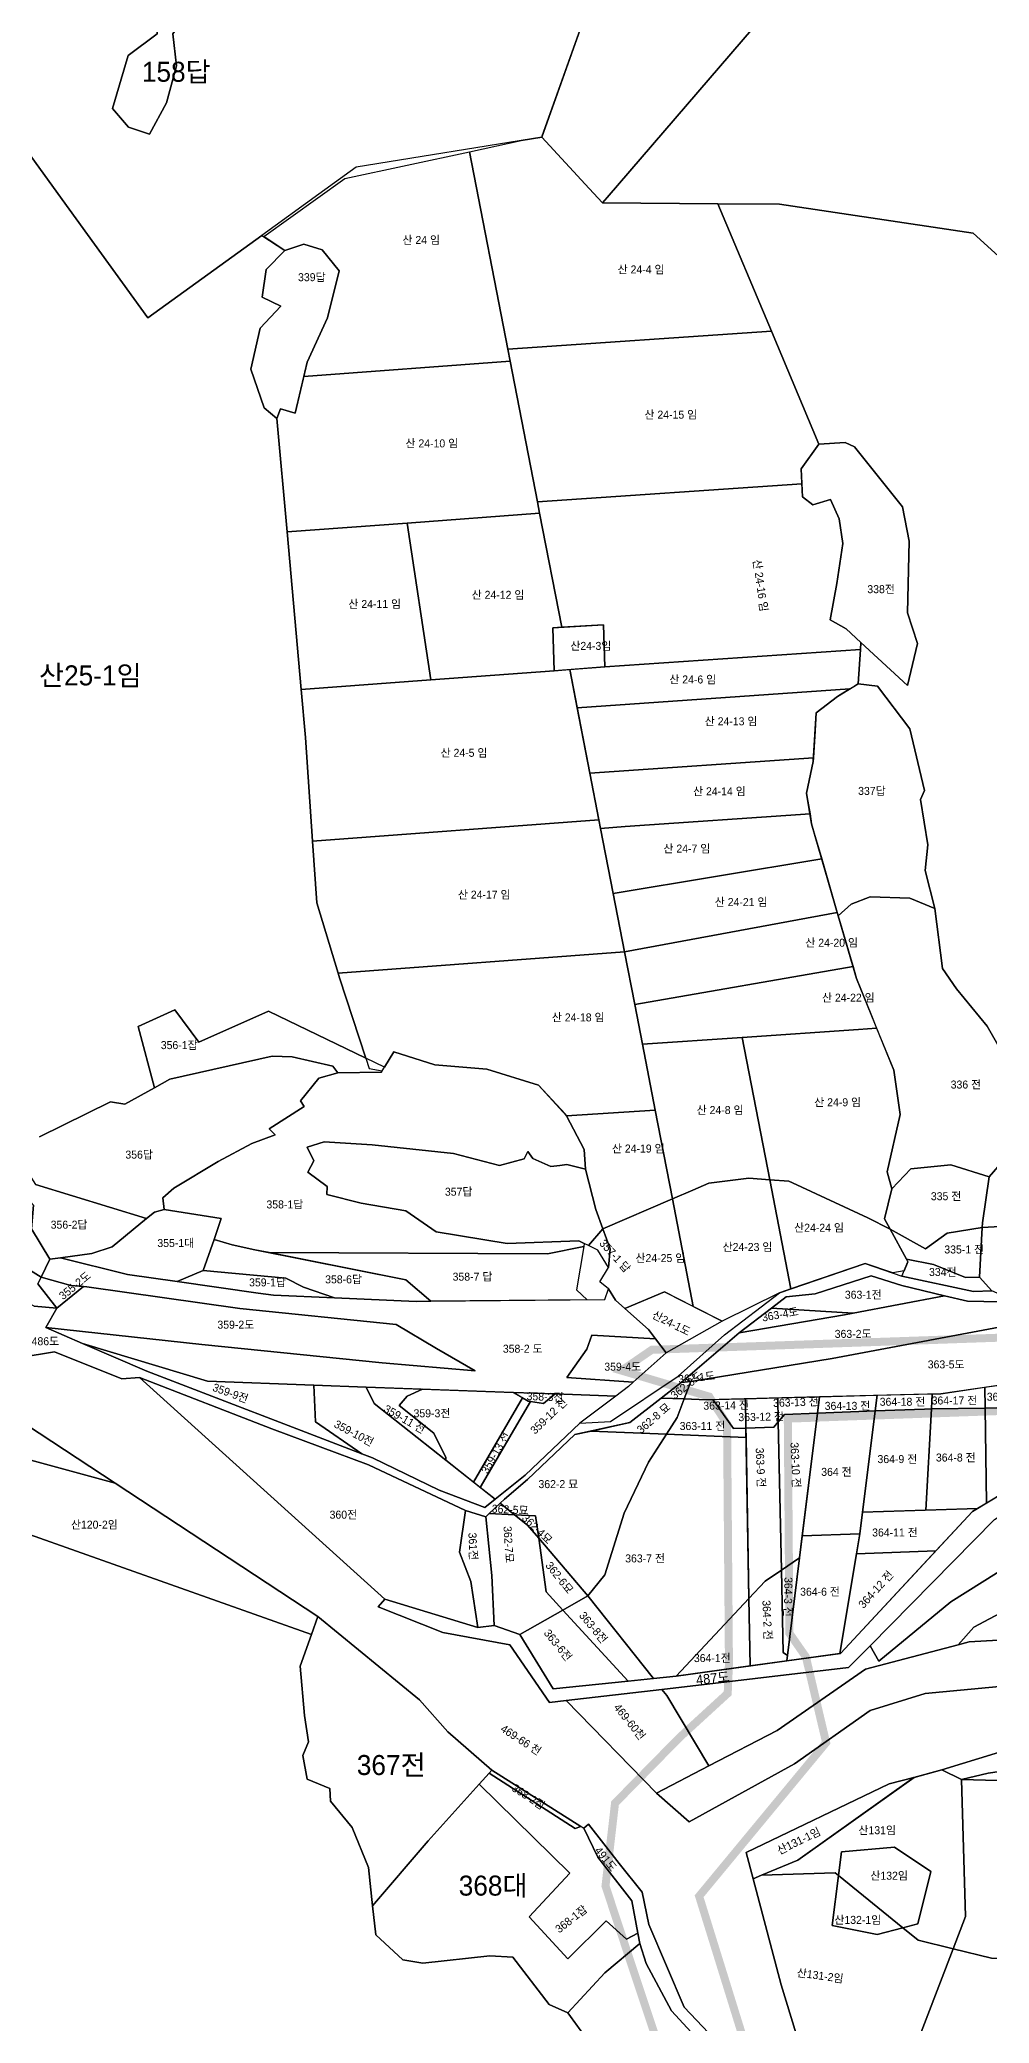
# Model space of a CAD drawing. Header units: metres. Extents: x 425810 to 429904, y 275710 to 280356.
# Drawn here: x 428576.4 to 428813.6, y 278383.4 to 278879.3 of the extents above; entities that cross this region are included whole.
import ezdxf

# ---------------------------------------------------------------- set-up
doc = ezdxf.new("R2010")
doc.units = ezdxf.units.M
doc.linetypes.add('boundary', pattern=[170, 150, -4, 4, -4, 4, -4])
for name, color, linetype in [('-00-도시계획도로 현황측량경계', 7, 'Continuous'), ('00_지번', 6, 'Continuous'), ('00_지적', 6, 'Continuous')]:
    doc.layers.add(name, color=color, linetype=linetype)
doc.styles.get("Standard").update_dxf_attribs({"font": ''})
doc.styles.get('Standard').set_extended_font_data('Gulim')

msp = doc.modelspace()

# ---------------------------------------------------------------- linework, layer by layer
at = {"layer": '-00-도시계획도로 현황측량경계', "color": 5, "linetype": 'boundary', "const_width": 2, "flags": 128}
msp.add_lwpolyline([(428748.28, 278465.92), (428748.59, 278473.4), (428748.12, 278533.24), (428743.66, 278540.1), (428721.74, 278546.6), (428729.32, 278551.8), (428826.83, 278555.2), (428910.07, 278571.15), (428914.85, 278559.15), (428883.75, 278540.07), (428872.56, 278539.58), (428839.26, 278537.32), (428763.29, 278534.59), (428763.7, 278480.94), (428767.81, 278475.03), (428772.87, 278453.6), (428741.14, 278415.21), (428754.21, 278373.04), (428751.3, 278365.42, -0.374331), (428717.94, 278316.64), (428568.2, 278277.68), (428568.21, 278277.68), (428568.2, 278277.68, -0.256621), (428516.85, 278290.67), (428504.6, 278302.09), (428496.1, 278302.15), (428456.74, 278329.89), (428428.08, 278337.92), (428400.18, 278336.56), (428393.52, 278342.44), (428360.53, 278339.18), (428354.62, 278333.91), (428339.13, 278332.78), (428328.67, 278336.03), (428326.56, 278335.82, -0.1835), (428248, 278356.97), (428217.51, 278379.09), (428175.02, 278410.59), (428156.03, 278422.22), (428142.35, 278429.28), (428040.45, 278481.59), (427977.64, 278514.83), (427941.57, 278533.23), (427944.74, 278554.21), (427958.2, 278560.95), (427994.66, 278530.31), (428040.29, 278499.61), (428073.2, 278484.68), (428101.67, 278473.8), (428121.39, 278469.58), (428183.45, 278440.24), (428202.53, 278423.19), (428216.9, 278406.61), (428227.73, 278392.31), (428241.69, 278380.86), (428265.99, 278361.17), (428272.96, 278356.77), (428294.93, 278350.55), (428312.69, 278349.24), (428319.03, 278353.16), (428323.74, 278358.05), (428327.33, 278361.01), (428336.22, 278362.58), (428344.36, 278359.99), (428358.44, 278355.35), (428364.33, 278354.03), (428369.56, 278356.29), (428386.47, 278360.4), (428401.9, 278363.74), (428412.28, 278363.25), (428421.89, 278360.78), (428431.48, 278357.11), (428438.77, 278353.52, -0.057593), (428447.97, 278352.82), (428457.57, 278354.39), (428467.43, 278353.96), (428481.24, 278348.17), (428490.1, 278341.12), (428500.06, 278328.59), (428513.89, 278310.61), (428526.94, 278303.39), (428534.97, 278300.42), (428541.18, 278300.3), (428552.06, 278297.76), (428579.37, 278305.11), (428589.85, 278309.97), (428591.87, 278312.71), (428606.32, 278321.69), (428620.77, 278330.67), (428640.26, 278337.74), (428665.49, 278338.34), (428674.54, 278341.24), (428684.77, 278345.45), (428689.38, 278345.23), (428699.19, 278340.11), (428725.03, 278334.14), (428738.09, 278356.44), (428722.92, 278402.1), (428717.75, 278417.76), (428720.13, 278438.47), (428736.2, 278454.84)], format="xyb", close=True, dxfattribs=at)
at = {"layer": '00_지적', "linetype": 'Continuous', "flags": 128}
for points in [[(428966.73, 278971.48), (428832.35, 278810.28), (428809.63, 278830.97), (428802.95, 278831.96), (428761.25, 278838.15), (428745.83, 278838.27), (428716.99, 278838.49), (428716.99, 278838.49), (428718.16, 278839.86), (428771.68, 278902.17)], [(428771.68, 278902.17), (428718.16, 278839.86), (428716.99, 278838.49), (428713.7, 278842.07), (428701.86, 278854.92), (428701.86, 278854.92), (428701.97, 278855.23), (428713.19, 278886.73)], [(428713.19, 278886.73), (428701.86, 278854.92), (428655.47, 278847.41), (428646.16, 278840.68), (428631.92, 278830.39), (428603.43, 278809.8), (428582.02, 278839.36), (428571.85, 278853.41), (428569.51, 278861.27), (428558.7, 278897.63)], [(428571.85, 278853.41), (428582.02, 278839.36), (428603.43, 278809.8), (428631.92, 278830.39), (428631.92, 278830.39), (428637.62, 278826.6), (428633, 278821.85), (428631.96, 278814.95), (428636.61, 278812.71), (428631.48, 278807.15), (428629.11, 278796.94), (428632.48, 278787.3), (428635.66, 278784.61), (428638.21, 278756.24), (428641.76, 278716.85), (428642.84, 278704.83), (428644.57, 278678.97), (428645.6, 278663.53), (428650.95, 278645.92), (428651.29, 278644.81), (428657.92, 278624.68), (428633.58, 278636.41), (428616.15, 278628.73), (428610.19, 278636.8), (428601.01, 278632.58), (428605.06, 278617.3), (428597.69, 278613.24), (428594.09, 278613.81), (428576.34, 278605.07)], [(428819.98, 278620.59), (428813.13, 278632.71), (428805.41, 278642.06), (428801.95, 278647.09), (428799.98, 278662.11), (428797.63, 278671.59), (428798.27, 278677.99), (428796.45, 278689.34), (428797.45, 278691.59), (428793.79, 278707.05), (428785.71, 278717.73), (428780.91, 278718.27), (428781.42, 278726.86), (428781.52, 278728.65), (428793.17, 278717.85), (428795.66, 278728.36), (428793.19, 278736.05), (428793.64, 278753.93), (428791.94, 278762.51), (428779.96, 278777.5), (428777.65, 278778.64), (428771.07, 278778.16), (428759.21, 278806.4), (428745.83, 278838.27), (428745.83, 278838.27), (428761.25, 278838.15), (428802.95, 278831.96), (428809.63, 278830.97), (428832.35, 278810.28)], [(428576.34, 278605.07), (428594.09, 278613.81), (428597.69, 278613.24), (428605.06, 278617.3), (428605.06, 278617.3), (428608.91, 278619.43), (428634.46, 278625.24), (428639.48, 278625.05), (428649.61, 278622.68), (428650.85, 278621.04), (428646.14, 278619.69), (428641.55, 278614.06), (428642.51, 278612.65), (428633.72, 278607), (428635.2, 278605.57), (428629.43, 278603.37), (428620.97, 278598.88), (428609.95, 278592.21), (428607.13, 278589.77), (428607.51, 278586.87), (428605.05, 278586.24), (428603.07, 278584.61), (428575.4, 278593.14)], [(428822.3, 278582.97), (428811.88, 278582.36), (428811.94, 278583.57), (428813.56, 278595.07), (428818.46, 278600.6)], [(428575.02, 278562.71), (428580.7, 278562.21), (428577.97, 278557.34), (428587.07, 278553.41), (428603.14, 278546.48), (428656.9, 278525.82), (428659.51, 278524.82), (428676.18, 278516.68), (428687.58, 278512.35), (428690.19, 278514.43), (428697.7, 278520.42), (428711.36, 278533.43), (428719, 278533.91), (428735.89, 278545.22), (428747.48, 278555.56), (428761.21, 278566.07), (428782.63, 278573.36), (428791.79, 278570.22), (428809.67, 278566.39), (428814.25, 278566.56)], [(428816.3, 278563.8), (428808.2, 278563.98), (428802.47, 278565.33), (428791.8, 278567.85), (428784.14, 278570.27), (428770.1, 278565.8), (428762.85, 278565.03), (428759.24, 278562.23), (428751.18, 278556), (428737.73, 278544.53), (428736.64, 278543.6), (428731.67, 278539.72), (428723.82, 278533.59), (428710.11, 278530.62), (428698.24, 278519.38), (428692.5, 278514.46), (428691.42, 278513.44), (428688.66, 278510.84), (428687.84, 278510.07), (428682.76, 278511.59), (428658.54, 278523.06), (428634.4, 278532.07), (428601.37, 278544.87), (428596.94, 278544.54), (428580.08, 278551.26), (428571.5, 278549.87)], [(428571.5, 278549.87), (428580.08, 278551.26), (428596.94, 278544.54), (428601.37, 278544.87), (428662.61, 278489.43), (428660.92, 278487.53), (428677.15, 278481.16), (428693.89, 278478.07), (428703.78, 278463.62), (428707.89, 278464.1), (428730.52, 278440.97), (428738.69, 278433.82), (428764.97, 278448.34), (428783.85, 278461.62), (428797.63, 278465.86), (428870.05, 278472.7)], [(428752.76, 278371.29), (428737.43, 278387.49), (428728.55, 278408.11), (428726.95, 278416.24), (428721.2, 278423.36), (428713.49, 278433.23), (428712.35, 278432.2), (428711.6, 278432.67), (428689.38, 278446.7), (428678.34, 278456.27), (428671.28, 278464.33), (428645.86, 278485.12), (428595.29, 278518.46), (428569.96, 278535.16)], [(428814.91, 278509.37), (428783.84, 278477.82), (428778.49, 278472.39), (428731.86, 278466.91), (428707.89, 278464.1), (428703.78, 278463.62), (428693.89, 278478.07), (428677.15, 278481.16), (428660.92, 278487.53), (428662.61, 278489.43), (428685.88, 278482.37), (428689.95, 278482.84), (428696.31, 278480.61), (428704.69, 278467.09), (428723.38, 278468.99), (428729.78, 278469.64), (428735.37, 278470.2), (428763.06, 278474.03), (428776.44, 278475.88), (428809.44, 278511.38), (428847.9, 278534.66)], [(428573.89, 278505.66), (428644.27, 278480.66), (428641.45, 278472.72), (428642.52, 278460.4), (428643.55, 278453.78), (428642.15, 278450.4), (428643.19, 278444.49), (428648.91, 278442.1), (428649.07, 278438.99), (428654.49, 278432.4), (428658.55, 278422.36), (428659.52, 278412.83), (428660.39, 278405.58), (428667.16, 278399.27), (428672.08, 278398.44), (428688.87, 278400.32), (428694.64, 278400.01), (428703.66, 278388.1), (428708.34, 278386.08), (428718.85, 278371.58)], [(428573.89, 278505.66), (428644.27, 278480.66), (428641.45, 278472.72), (428642.52, 278460.4), (428643.55, 278453.78), (428642.15, 278450.4), (428643.19, 278444.49), (428648.91, 278442.1), (428649.07, 278438.99), (428654.49, 278432.4), (428658.55, 278422.36), (428659.52, 278412.83), (428660.39, 278405.58), (428667.16, 278399.27), (428672.08, 278398.44), (428688.87, 278400.32), (428694.64, 278400.01), (428703.66, 278388.1), (428708.34, 278386.08), (428718.85, 278371.58)], [(428852.68, 278505.31), (428809.75, 278482.44), (428805.84, 278478.05), (428782.68, 278471.99), (428760.66, 278456.64), (428743.58, 278447.77), (428733.09, 278465.38), (428731.86, 278466.91), (428778.49, 278472.39), (428783.84, 278477.82), (428786.04, 278473.99), (428804.03, 278488.76), (428831.1, 278505.77)], [(428870.05, 278472.7), (428797.63, 278465.86), (428783.85, 278461.62), (428764.97, 278448.34), (428738.69, 278433.82), (428730.52, 278440.97), (428743.58, 278447.77), (428760.66, 278456.64), (428782.68, 278471.99), (428805.84, 278478.05), (428808.58, 278478.77), (428844.9, 278480.9)], [(428816.15, 278451.18), (428801.81, 278446.77), (428794.81, 278444.89), (428788.65, 278443.27), (428752.88, 278426.17), (428754.62, 278419.57), (428761.61, 278393.05), (428768.81, 278369.61)]]:
    msp.add_lwpolyline(points, dxfattribs=at)
for points in [[(428603.8, 278855.71), (428608.08, 278863.54), (428610.62, 278872.8), (428609.64, 278880.8), (428614, 278886.73), (428606.31, 278889.09), (428605.78, 278880.77), (428598.54, 278875.33), (428594.6, 278862.09), (428598.62, 278857.46), (428603.8, 278855.71)], [(428603.8, 278855.71), (428598.62, 278857.46), (428594.6, 278862.09), (428598.54, 278875.33), (428605.78, 278880.77), (428606.31, 278889.09), (428614, 278886.73), (428609.64, 278880.8), (428610.62, 278872.8), (428608.08, 278863.54), (428603.8, 278855.71)], [(428683.78, 278851.3), (428696.67, 278854.08), (428701.86, 278854.92), (428713.7, 278842.07), (428716.99, 278838.49), (428745.83, 278838.27), (428745.83, 278838.27), (428759.21, 278806.4), (428759.21, 278806.4), (428693.34, 278801.92), (428683.78, 278851.3)], [(428632.4, 278830.07), (428652.61, 278844.57), (428683.78, 278851.3), (428693.34, 278801.92), (428693.92, 278798.95), (428642.37, 278795.1), (428643.22, 278798.72), (428648.3, 278809.76), (428651.2, 278821.49), (428646.95, 278826.81), (428642.35, 278828.21), (428637.62, 278826.6), (428632.4, 278830.07)], [(428635.66, 278784.61), (428632.48, 278787.3), (428629.11, 278796.94), (428631.48, 278807.15), (428636.61, 278812.71), (428631.96, 278814.95), (428633, 278821.85), (428637.62, 278826.6), (428642.35, 278828.21), (428646.95, 278826.81), (428651.2, 278821.49), (428648.3, 278809.76), (428643.22, 278798.72), (428640.21, 278785.91), (428636.55, 278787.01), (428635.66, 278784.61)], [(428693.34, 278801.92), (428759.21, 278806.4), (428771.07, 278778.16), (428766.65, 278772.03), (428766.82, 278768.27), (428700.73, 278763.74), (428693.92, 278798.95), (428693.34, 278801.92)], [(428635.66, 278784.61), (428636.55, 278787.01), (428640.21, 278785.91), (428642.37, 278795.1), (428693.92, 278798.95), (428700.73, 278763.74), (428701.28, 278760.93), (428668.23, 278758.48), (428638.21, 278756.24), (428635.66, 278784.61)], [(428771.07, 278778.16), (428777.65, 278778.64), (428779.96, 278777.5), (428791.94, 278762.51), (428793.64, 278753.93), (428793.19, 278736.05), (428795.66, 278728.36), (428793.17, 278717.85), (428781.52, 278728.65), (428777.87, 278732.03), (428773.91, 278734.25), (428775.58, 278743.35), (428777.04, 278753.34), (428776.15, 278759.52), (428773.95, 278764.36), (428769.54, 278763.03), (428766.96, 278765.06), (428766.65, 278772.03), (428771.07, 278778.16)], [(428700.73, 278763.74), (428766.82, 278768.27), (428766.96, 278765.06), (428769.54, 278763.03), (428773.95, 278764.36), (428776.15, 278759.52), (428777.04, 278753.34), (428775.58, 278743.35), (428773.91, 278734.25), (428777.87, 278732.03), (428781.52, 278728.65), (428781.42, 278726.86), (428717.58, 278722.51), (428717.23, 278733.01), (428706.8, 278732.42), (428701.28, 278760.93), (428700.73, 278763.74)], [(428701.28, 278760.93), (428706.8, 278732.42), (428704.59, 278732.29), (428704.93, 278721.56), (428674.12, 278719.27), (428668.23, 278758.48), (428701.28, 278760.93)], [(428638.21, 278756.24), (428668.23, 278758.48), (428674.12, 278719.27), (428641.76, 278716.85), (428638.21, 278756.24)], [(428704.93, 278721.56), (428704.59, 278732.29), (428717.23, 278733.01), (428717.58, 278722.51), (428704.93, 278721.56)], [(428708.84, 278721.86), (428717.58, 278722.51), (428781.42, 278726.86), (428780.91, 278718.27), (428779.94, 278717.68), (428778.81, 278716.99), (428710.69, 278712.29), (428708.84, 278721.86)], [(428641.76, 278716.85), (428674.12, 278719.27), (428704.93, 278721.56), (428708.84, 278721.86), (428716.11, 278684.3), (428644.57, 278678.97), (428642.84, 278704.83), (428641.76, 278716.85)], [(428710.69, 278712.29), (428778.81, 278716.99), (428775.67, 278715.08), (428770.39, 278711.04), (428770.11, 278706.54), (428769.7, 278699.8), (428713.86, 278695.94), (428711.19, 278709.73), (428710.69, 278712.29)], [(428780.91, 278718.27), (428785.71, 278717.73), (428793.79, 278707.05), (428797.45, 278691.59), (428796.45, 278689.34), (428798.27, 278677.99), (428797.63, 278671.59), (428799.98, 278662.11), (428793.81, 278664.69), (428783.88, 278665), (428779.11, 278663.2), (428775.88, 278660.25), (428769.24, 278683.3), (428767.99, 278690.92), (428769.64, 278698.88), (428770.39, 278711.04), (428775.67, 278715.08), (428780.91, 278718.27)], [(428713.86, 278695.94), (428769.7, 278699.8), (428769.64, 278698.88), (428767.99, 278690.92), (428768.32, 278688.92), (428768.84, 278685.76), (428722.7, 278682.58), (428716.53, 278682.15), (428716.11, 278684.3), (428713.86, 278695.94)], [(428716.53, 278682.15), (428722.7, 278682.58), (428768.84, 278685.76), (428769.24, 278683.3), (428769.91, 278680.98), (428771.77, 278674.53), (428719.68, 278665.89), (428716.53, 278682.15)], [(428650.95, 278645.92), (428645.6, 278663.53), (428644.57, 278678.97), (428716.11, 278684.3), (428716.53, 278682.15), (428719.68, 278665.89), (428722.51, 278651.25), (428650.95, 278645.92)], [(428719.68, 278665.89), (428771.77, 278674.53), (428775.62, 278661.14), (428722.51, 278651.25), (428719.68, 278665.89)], [(428722.51, 278651.25), (428775.62, 278661.14), (428775.88, 278660.25), (428776.35, 278658.63), (428778.87, 278650.09), (428779.6, 278647.61), (428725.06, 278638.08), (428722.51, 278651.25)], [(428775.88, 278660.25), (428779.11, 278663.2), (428783.88, 278665), (428793.81, 278664.69), (428799.98, 278662.11), (428801.95, 278647.09), (428805.41, 278642.06), (428813.13, 278632.71), (428819.98, 278620.59), (428821.29, 278609.29), (428818.46, 278600.6), (428813.56, 278595.07), (428804.05, 278598.06), (428794, 278597.01), (428789.26, 278592.05), (428788.11, 278596.25), (428791.39, 278610.64), (428789.75, 278621.67), (428780.48, 278644.62), (428775.88, 278660.25)], [(428650.95, 278645.92), (428722.51, 278651.25), (428725.06, 278638.08), (428726.97, 278628.19), (428730.16, 278611.73), (428707.98, 278610.3), (428707.78, 278610.67), (428701.02, 278617.96), (428688.11, 278621.99), (428675.14, 278623.04), (428664.84, 278626.31), (428662.52, 278622.46), (428657.92, 278624.68), (428651.29, 278644.81), (428650.95, 278645.92)], [(428485.59, 278645.74), (428508.57, 278648.3), (428540.38, 278646.89), (428545.5, 278616.52), (428571.47, 278605.46), (428573.94, 278600.37), (428572.98, 278598.49), (428572.86, 278597.05), (428572.32, 278590.83), (428574.89, 278587.96), (428574.38, 278582.08), (428578.91, 278574.45), (428576.77, 278569.98), (428548.7, 278587.42), (428516.25, 278606.46), (428477.12, 278625.88), (428477.53, 278630.43), (428478.36, 278631.95), (428481.13, 278637.04), (428485.59, 278645.74)], [(428725.06, 278638.08), (428779.6, 278647.61), (428780.48, 278644.62), (428784.23, 278635.33), (428785.48, 278632.22), (428780.97, 278631.91), (428751.92, 278629.91), (428726.97, 278628.19), (428725.06, 278638.08)], [(428650.85, 278621.04), (428649.61, 278622.68), (428639.48, 278625.05), (428634.46, 278625.24), (428608.91, 278619.43), (428605.06, 278617.3), (428601.01, 278632.58), (428610.19, 278636.8), (428616.15, 278628.73), (428633.58, 278636.41), (428657.92, 278624.68), (428658.75, 278622.15), (428661.97, 278621.54), (428661.77, 278621.21), (428650.85, 278621.04)], [(428751.92, 278629.91), (428780.97, 278631.91), (428785.48, 278632.22), (428789.75, 278621.67), (428791.39, 278610.64), (428788.11, 278596.25), (428789.26, 278592.05), (428787.42, 278584.56), (428788.84, 278581.96), (428783.32, 278584.83), (428764.45, 278593.57), (428763.58, 278593.97), (428758.8, 278594.33), (428751.92, 278629.91)], [(428607.13, 278589.77), (428609.95, 278592.21), (428620.97, 278598.88), (428629.43, 278603.37), (428635.2, 278605.57), (428633.72, 278607), (428642.51, 278612.65), (428641.55, 278614.06), (428646.14, 278619.69), (428650.85, 278621.04), (428661.77, 278621.21), (428661.97, 278621.54), (428662.52, 278622.46), (428664.84, 278626.31), (428675.14, 278623.04), (428688.11, 278621.99), (428701.02, 278617.96), (428707.98, 278610.3), (428712.4, 278601.89), (428712.78, 278596.94), (428708.13, 278598.11), (428706.38, 278597.91), (428704.06, 278597.65), (428699.59, 278599.63), (428698.33, 278601.35), (428697.47, 278599.52), (428691.26, 278597.88), (428679.81, 278600.88), (428659.45, 278603.05), (428647.51, 278603.78), (428643.2, 278602.46), (428644.85, 278599.06), (428643.4, 278596.24), (428648.22, 278592.6), (428648.16, 278590.61), (428656.75, 278588.47), (428667.88, 278586.56), (428675.47, 278581.32), (428693.17, 278578.39), (428711.12, 278579.06), (428712.45, 278578.41), (428712.32, 278577.66), (428703.26, 278575.83), (428633.71, 278576.09), (428630.15, 278576.79), (428624.52, 278578.05), (428619.96, 278579.41), (428621.76, 278584.61), (428607.51, 278586.87), (428607.13, 278589.77)], [(428730.16, 278611.73), (428726.97, 278628.19), (428751.92, 278629.91), (428758.8, 278594.33), (428753.59, 278594.72), (428743.55, 278593.43), (428739.54, 278591.69), (428734.46, 278589.5), (428730.16, 278611.73)], [(428734.46, 278589.5), (428717.1, 278582.01), (428715.35, 278586.91), (428712.78, 278596.94), (428712.4, 278601.89), (428707.98, 278610.3), (428730.16, 278611.73), (428734.46, 278589.5)], [(428717.1, 278582.01), (428713.49, 278577.89), (428712.45, 278578.41), (428711.12, 278579.06), (428693.17, 278578.39), (428675.47, 278581.32), (428667.88, 278586.56), (428656.75, 278588.47), (428648.16, 278590.61), (428648.22, 278592.6), (428643.4, 278596.24), (428644.85, 278599.06), (428643.2, 278602.46), (428647.51, 278603.78), (428659.45, 278603.05), (428679.81, 278600.88), (428691.26, 278597.88), (428697.47, 278599.52), (428698.33, 278601.35), (428699.59, 278599.63), (428704.06, 278597.65), (428706.38, 278597.91), (428708.13, 278598.11), (428712.78, 278596.94), (428715.35, 278586.91), (428717.1, 278582.01)], [(428572.86, 278597.05), (428575.4, 278593.14), (428603.07, 278584.61), (428594.52, 278577.57), (428589.41, 278575.89), (428581.57, 278574.82), (428578.91, 278574.45), (428574.38, 278582.08), (428574.89, 278587.96), (428572.32, 278590.83), (428572.86, 278597.05)], [(428788.84, 278581.96), (428787.42, 278584.56), (428789.26, 278592.05), (428794, 278597.01), (428804.05, 278598.06), (428813.56, 278595.07), (428811.94, 278583.57), (428811.88, 278582.37), (428803.09, 278580.94), (428797.72, 278577.04), (428788.84, 278581.96)], [(428734.46, 278589.5), (428739.54, 278591.69), (428743.55, 278593.43), (428753.59, 278594.72), (428758.8, 278594.33), (428764.08, 278567.05), (428761.21, 278566.07), (428746.89, 278558.99), (428739.67, 278562.63), (428734.46, 278589.5)], [(428764.08, 278567.05), (428758.8, 278594.33), (428763.58, 278593.97), (428764.45, 278593.57), (428783.32, 278584.83), (428788.84, 278581.96), (428792.94, 278574.48), (428793.3, 278573.82), (428792.35, 278571.55), (428789.49, 278571.01), (428782.63, 278573.36), (428764.08, 278567.05)], [(428558.06, 278576.88), (428548.7, 278587.42), (428576.77, 278569.98), (428575.95, 278568.25), (428580.7, 278562.21), (428575.02, 278562.71), (428566.39, 278567.33), (428558.06, 278576.88)], [(428603.07, 278584.61), (428605.05, 278586.24), (428607.51, 278586.87), (428621.76, 278584.61), (428619.96, 278579.41), (428617.28, 278571.63), (428610.78, 278568.87), (428598.37, 278570.65), (428581.57, 278574.82), (428589.41, 278575.89), (428594.52, 278577.57), (428603.07, 278584.61)], [(428717.1, 278582.01), (428734.46, 278589.5), (428739.67, 278562.63), (428732.45, 278566.26), (428722.58, 278562.1), (428720.24, 278564.18), (428718.52, 278567.05), (428716.3, 278568.78), (428718.46, 278572.34), (428718.89, 278577.02), (428717.1, 278582.01)], [(428713.49, 278577.89), (428717.1, 278582.01), (428718.89, 278577.02), (428718.46, 278572.34), (428715.86, 278576.72), (428713.49, 278577.89)], [(428811.88, 278582.37), (428811.22, 278569.95), (428807.68, 278569.88), (428799.67, 278573.13), (428792.94, 278574.48), (428788.84, 278581.96), (428797.72, 278577.04), (428803.09, 278580.94), (428811.88, 278582.37)], [(428811.88, 278582.36), (428822.3, 278582.97), (428839.84, 278572.58), (428828.74, 278568.37), (428822.51, 278566.61), (428823.66, 278562.92), (428817.07, 278565.29), (428814.25, 278566.56), (428811.22, 278569.95), (428811.88, 278582.36)], [(428619.96, 278579.41), (428624.52, 278578.05), (428630.15, 278576.79), (428667.83, 278569.31), (428674.08, 278563.93), (428670.49, 278563.89), (428650.09, 278564.8), (428642.29, 278567.44), (428637.88, 278569.67), (428617.28, 278571.63), (428619.96, 278579.41)], [(428712.32, 278577.66), (428710.54, 278566.82), (428713.16, 278564.33), (428674.08, 278563.93), (428667.83, 278569.31), (428633.71, 278576.09), (428703.26, 278575.83), (428712.32, 278577.66)], [(428581.57, 278574.82), (428598.37, 278570.65), (428610.78, 278568.87), (428630.96, 278565.96), (428634.8, 278565.48), (428650.09, 278564.8), (428670.49, 278563.89), (428674.08, 278563.93), (428717.55, 278564.37), (428718.52, 278567.05), (428720.24, 278564.18), (428722.58, 278562.1), (428728.5, 278556.85), (428730.27, 278554.53), (428714.31, 278555.42), (428713.05, 278551.98), (428708.07, 278544.9), (428724.7, 278543.69), (428723.49, 278542.61), (428720.32, 278540.21), (428705.16, 278540.77), (428694.72, 278541.15), (428657.97, 278542.49), (428644.89, 278542.97), (428618.31, 278543.94), (428587.07, 278553.41), (428577.97, 278557.34), (428616.95, 278553.12), (428661.95, 278548.52), (428685.21, 278546.58), (428675.55, 278552.11), (428665.43, 278558.16), (428626.41, 278562.1), (428588.2, 278567.53), (428587.36, 278567.6), (428584.15, 278567.87), (428576.77, 278569.98), (428578.91, 278574.45), (428581.57, 278574.82)], [(428617.28, 278571.63), (428637.88, 278569.67), (428642.29, 278567.44), (428650.09, 278564.8), (428634.8, 278565.48), (428630.96, 278565.96), (428610.78, 278568.87), (428617.28, 278571.63)], [(428791.79, 278570.22), (428793.3, 278573.82), (428792.94, 278574.48), (428799.67, 278573.13), (428807.68, 278569.88), (428811.22, 278569.95), (428814.25, 278566.56), (428809.67, 278566.39), (428791.79, 278570.22)], [(428576.77, 278569.98), (428584.15, 278567.87), (428587.36, 278567.6), (428580.7, 278562.21), (428575.95, 278568.25), (428576.77, 278569.98)], [(428587.36, 278567.6), (428588.2, 278567.53), (428626.41, 278562.1), (428665.43, 278558.16), (428675.55, 278552.11), (428685.21, 278546.58), (428661.95, 278548.52), (428616.95, 278553.12), (428577.97, 278557.34), (428580.7, 278562.21), (428587.36, 278567.6)], [(428759.24, 278562.23), (428762.85, 278565.03), (428770.1, 278565.8), (428784.14, 278570.27), (428791.8, 278567.85), (428802.47, 278565.33), (428779.6, 278560.97), (428759.24, 278562.23)], [(428722.58, 278562.1), (428732.45, 278566.26), (428746.89, 278558.99), (428732.9, 278551.08), (428730.27, 278554.53), (428728.5, 278556.85), (428722.58, 278562.1)], [(428779.6, 278560.97), (428802.47, 278565.33), (428808.2, 278563.98), (428816.3, 278563.8), (428822.78, 278558.7), (428774.37, 278549.65), (428739.1, 278543.88), (428737.73, 278544.53), (428751.18, 278556), (428777.48, 278560.56), (428779.6, 278560.97)], [(428759.24, 278562.23), (428779.6, 278560.97), (428777.48, 278560.56), (428751.18, 278556), (428759.24, 278562.23)], [(428822.78, 278558.7), (428825.36, 278556.68), (428855.61, 278549.42), (428855.91, 278548.68), (428801.53, 278540.83), (428771.18, 278540.05), (428742.97, 278539.32), (428737.43, 278539.52), (428739.1, 278543.88), (428774.37, 278549.65), (428822.78, 278558.7)], [(428499.67, 278556.61), (428516.42, 278549.84), (428520.14, 278544.67), (428538.73, 278536.92), (428563.59, 278531.63), (428569.14, 278533.86), (428569.96, 278535.16), (428595.29, 278518.46), (428549.36, 278530.93), (428523.41, 278539.07), (428516.39, 278541.27), (428499.67, 278556.61)], [(428644.89, 278542.97), (428645.32, 278533.83), (428656.9, 278525.82), (428603.14, 278546.48), (428587.07, 278553.41), (428618.31, 278543.94), (428644.89, 278542.97)], [(428730.27, 278554.53), (428732.9, 278551.08), (428724.7, 278543.69), (428708.07, 278544.9), (428713.05, 278551.98), (428714.31, 278555.42), (428730.27, 278554.53)], [(428601.37, 278544.87), (428634.4, 278532.07), (428658.54, 278523.06), (428682.76, 278511.59), (428681.29, 278501.19), (428684.15, 278493.88), (428685.88, 278482.37), (428662.61, 278489.43), (428601.37, 278544.87)], [(428657.97, 278542.49), (428659.95, 278538.34), (428690.19, 278514.43), (428687.58, 278512.35), (428676.18, 278516.68), (428659.51, 278524.82), (428656.9, 278525.82), (428645.32, 278533.83), (428644.89, 278542.97), (428657.97, 278542.49)], [(428677.87, 278524.17), (428659.95, 278538.34), (428657.97, 278542.49), (428672, 278541.98), (428668.22, 278540.23), (428666.19, 278537.85), (428674.86, 278530.92), (428677.85, 278524.89), (428677.87, 278524.17)], [(428697.05, 278539.82), (428684.78, 278518.7), (428677.87, 278524.17), (428677.85, 278524.89), (428674.86, 278530.92), (428666.19, 278537.85), (428668.22, 278540.23), (428672, 278541.98), (428694.72, 278541.15), (428697.05, 278539.82)], [(428736.64, 278543.6), (428739.1, 278543.88), (428737.43, 278539.52), (428731.67, 278539.72), (428736.64, 278543.6)], [(428739.1, 278543.88), (428736.64, 278543.6), (428737.73, 278544.53), (428739.1, 278543.88)], [(428799.18, 278537.01), (428799.38, 278540.78), (428801.53, 278540.83), (428812.49, 278542.42), (428812.56, 278537.25), (428799.18, 278537.01)], [(428812.56, 278537.25), (428812.49, 278542.42), (428825.76, 278544.33), (428826.13, 278537.6), (428823.96, 278537.45), (428812.56, 278537.25)], [(428523.41, 278539.07), (428549.36, 278530.93), (428595.29, 278518.46), (428645.86, 278485.12), (428644.27, 278480.66), (428573.89, 278505.66), (428553.36, 278512.07), (428538.8, 278528.59), (428525.09, 278535.11), (428523.41, 278539.07)], [(428684.78, 278518.7), (428697.05, 278539.82), (428698.47, 278539), (428699.04, 278538.9), (428686.44, 278517.39), (428684.78, 278518.7)], [(428686.44, 278517.39), (428699.04, 278538.9), (428702.26, 278538.34), (428705.16, 278540.77), (428720.32, 278540.21), (428711.36, 278533.43), (428697.7, 278520.42), (428690.19, 278514.43), (428686.44, 278517.39)], [(428694.72, 278541.15), (428705.16, 278540.77), (428702.26, 278538.34), (428698.47, 278539), (428694.72, 278541.15)], [(428732.98, 278530.7), (428714.16, 278531.5), (428723.82, 278533.59), (428731.67, 278539.72), (428737.43, 278539.52), (428735.63, 278534.85), (428732.98, 278530.7)], [(428752.83, 278532.24), (428752.87, 278529.86), (428732.98, 278530.7), (428735.63, 278534.85), (428737.43, 278539.52), (428742.97, 278539.32), (428744.57, 278539.36), (428749.7, 278532.15), (428752.83, 278532.24)], [(428744.57, 278539.36), (428752.7, 278539.57), (428752.83, 278532.24), (428749.7, 278532.15), (428744.57, 278539.36)], [(428760.91, 278533.79), (428759.79, 278532.44), (428752.83, 278532.24), (428752.7, 278539.57), (428760.79, 278539.78), (428760.91, 278533.79)], [(428770.68, 278535.97), (428762.46, 278535.66), (428760.91, 278533.79), (428760.79, 278539.78), (428771.18, 278540.05), (428770.68, 278535.97)], [(428785.1, 278536.51), (428770.68, 278535.97), (428771.18, 278540.05), (428785.58, 278540.42), (428785.1, 278536.51)], [(428785.1, 278536.51), (428797.43, 278536.98), (428799.18, 278537.01), (428797.8, 278511.71), (428781.98, 278511.18), (428785.1, 278536.51)], [(428799.18, 278537.01), (428797.43, 278536.98), (428785.1, 278536.51), (428785.58, 278540.42), (428799.38, 278540.78), (428799.18, 278537.01)], [(428812.56, 278537.25), (428812.91, 278513.48), (428810.7, 278512.14), (428797.8, 278511.71), (428799.18, 278537.01), (428812.56, 278537.25)], [(428826.13, 278537.6), (428826.98, 278522), (428812.91, 278513.48), (428812.56, 278537.25), (428823.96, 278537.45), (428826.13, 278537.6)], [(428752.83, 278532.24), (428759.79, 278532.44), (428760.91, 278533.79), (428761.68, 278496.7), (428757.67, 278493.96), (428753.59, 278489.61), (428752.83, 278532.24)], [(428760.91, 278533.79), (428762.46, 278535.66), (428770.68, 278535.97), (428766.23, 278499.81), (428761.68, 278496.7), (428760.91, 278533.79)], [(428770.68, 278535.97), (428785.1, 278536.51), (428781.32, 278505.76), (428766.9, 278505.27), (428770.68, 278535.97)], [(428714.16, 278531.5), (428732.98, 278530.7), (428728.51, 278523.71), (428722.44, 278510.97), (428717.62, 278495.52), (428713.3, 278490.27), (428701.06, 278504.68), (428700.29, 278510.31), (428695.03, 278510.55), (428691.42, 278513.44), (428692.5, 278514.46), (428698.24, 278519.38), (428710.11, 278530.62), (428714.16, 278531.5)], [(428752.87, 278529.86), (428753.59, 278489.61), (428735.37, 278470.2), (428729.78, 278469.64), (428713.3, 278490.27), (428717.62, 278495.52), (428722.44, 278510.97), (428728.51, 278523.71), (428732.98, 278530.7), (428752.87, 278529.86)], [(428832.87, 278521), (428837.65, 278509.01), (428831.1, 278505.77), (428804.03, 278488.76), (428786.04, 278473.99), (428783.84, 278477.82), (428814.91, 278509.37), (428832.87, 278521)], [(428691.42, 278513.44), (428695.03, 278510.55), (428688.66, 278510.84), (428691.42, 278513.44)], [(428809.44, 278511.38), (428804.95, 278506.55), (428800.29, 278501.54), (428780.48, 278500.79), (428781.32, 278505.76), (428781.98, 278511.18), (428810.7, 278512.14), (428809.44, 278511.38)], [(428687.84, 278510.07), (428689.37, 278495.35), (428689.95, 278482.84), (428685.88, 278482.37), (428684.15, 278493.88), (428681.29, 278501.19), (428682.76, 278511.59), (428687.84, 278510.07)], [(428688.66, 278510.84), (428695.03, 278510.55), (428698.29, 278507.94), (428701.06, 278504.68), (428702.9, 278491.32), (428707.1, 278486.74), (428696.31, 278480.61), (428689.95, 278482.84), (428689.37, 278495.35), (428687.84, 278510.07), (428688.66, 278510.84)], [(428695.03, 278510.55), (428700.29, 278510.31), (428701.06, 278504.68), (428698.29, 278507.94), (428695.03, 278510.55)], [(428713.3, 278490.27), (428707.1, 278486.74), (428702.9, 278491.32), (428701.06, 278504.68), (428713.3, 278490.27)], [(428776.31, 278475.86), (428763.06, 278474.03), (428766.23, 278499.81), (428766.9, 278505.27), (428781.32, 278505.76), (428780.48, 278500.79), (428776.31, 278475.86)], [(428844.9, 278480.9), (428808.58, 278478.77), (428805.84, 278478.05), (428809.75, 278482.44), (428852.68, 278505.31), (428857.11, 278503.51), (428858.84, 278495.14), (428842.66, 278491.22), (428844.9, 278480.9)], [(428766.23, 278499.81), (428763.22, 278475.35), (428762.11, 278476.1), (428761.68, 278496.7), (428766.23, 278499.81)], [(428776.44, 278475.88), (428776.31, 278475.86), (428780.48, 278500.79), (428800.29, 278501.54), (428776.44, 278475.88)], [(428753.89, 278472.76), (428753.59, 278489.61), (428757.67, 278493.96), (428761.68, 278496.7), (428762.11, 278476.1), (428763.22, 278475.35), (428763.06, 278474.03), (428753.89, 278472.76)], [(428713.3, 278490.27), (428729.78, 278469.64), (428723.38, 278468.99), (428707.1, 278486.74), (428713.3, 278490.27)], [(428753.59, 278489.61), (428753.89, 278472.76), (428735.37, 278470.2), (428753.59, 278489.61)], [(428645.86, 278485.12), (428671.28, 278464.33), (428678.34, 278456.27), (428689.38, 278446.7), (428688.73, 278445.97), (428686.22, 278443.19), (428673.48, 278429.09), (428659.52, 278412.83), (428658.55, 278422.36), (428654.49, 278432.4), (428649.07, 278438.99), (428648.91, 278442.1), (428643.19, 278444.49), (428642.15, 278450.4), (428643.55, 278453.78), (428642.52, 278460.4), (428641.45, 278472.72), (428644.27, 278480.66), (428645.86, 278485.12)], [(428696.31, 278480.61), (428707.1, 278486.74), (428723.38, 278468.99), (428704.69, 278467.09), (428696.31, 278480.61)], [(428731.86, 278466.91), (428733.09, 278465.38), (428743.58, 278447.77), (428730.52, 278440.97), (428707.89, 278464.1), (428731.86, 278466.91)], [(428845.98, 278450.79), (428813.37, 278445.94), (428806.65, 278444.36), (428801.81, 278446.77), (428816.15, 278451.18), (428834.44, 278458.24), (428839.83, 278461.52), (428842.71, 278456.59), (428846.4, 278455.42), (428845.98, 278450.79)], [(428858.28, 278448.96), (428871.62, 278379.98), (428844.65, 278399.34), (428814.18, 278399.7), (428804.61, 278402.05), (428807.71, 278410.13), (428806.65, 278444.36), (428821.67, 278444), (428858.28, 278448.96)], [(428857.8, 278451.41), (428858.28, 278448.96), (428821.67, 278444), (428806.65, 278444.36), (428813.37, 278445.94), (428845.98, 278450.79), (428857.8, 278451.41)], [(428659.52, 278412.83), (428673.48, 278429.09), (428686.22, 278443.19), (428708.81, 278421.01), (428698.65, 278410.08), (428708.3, 278399.58), (428717.94, 278409.03), (428723, 278404.44), (428725.79, 278405.95), (428726.31, 278403.41), (428717.55, 278396.08), (428708.34, 278386.08), (428703.66, 278388.1), (428694.64, 278400.01), (428688.87, 278400.32), (428672.08, 278398.44), (428667.16, 278399.27), (428660.39, 278405.58), (428659.52, 278412.83)], [(428686.22, 278443.19), (428688.73, 278445.97), (428710.14, 278432.13), (428711.6, 278432.67), (428712.35, 278432.2), (428715.85, 278424.93), (428724.32, 278414.08), (428725.79, 278405.95), (428723, 278404.44), (428717.94, 278409.03), (428708.3, 278399.58), (428698.65, 278410.08), (428708.81, 278421.01), (428686.22, 278443.19)], [(428689.38, 278446.7), (428711.6, 278432.67), (428710.14, 278432.13), (428688.73, 278445.97), (428689.38, 278446.7)], [(428756.68, 278420.43), (428754.62, 278419.57), (428752.88, 278426.17), (428788.65, 278443.27), (428794.81, 278444.89), (428765.8, 278424.19), (428756.68, 278420.43)], [(428801.81, 278446.77), (428806.65, 278444.36), (428807.71, 278410.13), (428804.61, 278402.05), (428795.86, 278404.21), (428792, 278407.34), (428795.76, 278408.34), (428799.02, 278421.36), (428789.92, 278427.5), (428776.67, 278426.3), (428775.93, 278420.42), (428775.16, 278421.05), (428756.68, 278420.43), (428765.8, 278424.19), (428794.84, 278444.91), (428801.81, 278446.77)], [(428725.79, 278405.95), (428724.32, 278414.08), (428715.85, 278424.93), (428712.35, 278432.2), (428713.49, 278433.23), (428721.2, 278423.36), (428726.95, 278416.24), (428728.55, 278408.11), (428737.43, 278387.49), (428752.76, 278371.29), (428751.03, 278369.35), (428743.97, 278375.96), (428734.22, 278386.53), (428727.91, 278398.38), (428726.31, 278403.41), (428725.79, 278405.95)], [(428775.93, 278420.42), (428776.67, 278426.3), (428789.92, 278427.5), (428799.02, 278421.36), (428795.76, 278408.34), (428792, 278407.34), (428775.93, 278420.42)], [(428775.93, 278420.42), (428774.37, 278407.91), (428785.59, 278405.65), (428792, 278407.34), (428795.86, 278404.21), (428804.61, 278402.05), (428787.12, 278356.44), (428774.9, 278346.7), (428771.59, 278354.66), (428769.38, 278364.31), (428768.81, 278369.61), (428761.61, 278393.05), (428754.62, 278419.57), (428756.68, 278420.43), (428775.16, 278421.05), (428775.93, 278420.42)], [(428792, 278407.34), (428785.59, 278405.65), (428774.37, 278407.91), (428775.93, 278420.42), (428792, 278407.34)], [(428726.31, 278403.41), (428727.91, 278398.38), (428734.22, 278386.53), (428743.97, 278375.96), (428747.03, 278373.09), (428717.23, 278373.81), (428708.34, 278386.08), (428717.55, 278396.08), (428726.31, 278403.41)], [(428804.61, 278402.05), (428814.18, 278399.7), (428844.65, 278399.34), (428871.62, 278379.98), (428838.18, 278377.98), (428787.12, 278356.44), (428804.61, 278402.05)]]:
    msp.add_lwpolyline(points, close=True, dxfattribs=at)

# ---------------------------------------------------------------- texts
at = {"layer": '00_지번'}
for s, height, p in [('158답', 5, (428601.94, 278868.78)), ('산 24 임', 2, (428667.03, 278828.23)), ('339답', 2, (428640.95, 278818.93)), ('산 24-4 임', 2, (428720.78, 278820.87)), ('산 24-15 임', 2, (428727.48, 278784.57)), ('산 24-10 임', 2, (428667.78, 278777.38)), ('산 24-12 임', 2, (428684.32, 278739.53)), ('338전', 2, (428783.16, 278740.94)), ('산 24-11 임', 2, (428653.52, 278737.23)), ('산24-3임', 2, (428708.96, 278726.76)), ('산25-1임', 5, (428576.23, 278717.89)), ('산 24-6 임', 2, (428733.69, 278718.37)), ('산 24-13 임', 2, (428742.54, 278707.91)), ('산 24-5 임', 2, (428676.55, 278700.04)), ('산 24-14 임', 2, (428739.62, 278690.41)), ('337답', 2, (428780.86, 278690.51)), ('산 24-7 임', 2, (428732.22, 278676.1)), ('산 24-17 임', 2, (428680.87, 278664.58)), ('산 24-21 임', 2, (428745.05, 278662.73)), ('산 24-20 임', 2, (428767.66, 278652.56)), ('산 24-22 임', 2, (428771.83, 278638.82)), ('산 24-18 임', 2, (428704.35, 278633.89)), ('356-1잡', 2, (428606.66, 278626.97)), ('336 전', 2, (428803.98, 278617.11)), ('산 24-8 임', 2, (428740.52, 278610.73)), ('산 24-9 임', 2, (428769.89, 278612.68)), ('356답', 2, (428597.81, 278599.59)), ('산 24-19 임', 2, (428719.35, 278601.11)), ('357답', 2, (428677.63, 278590.32)), ('358-1답', 2, (428633.05, 278587.14)), ('335 전', 2, (428799.03, 278589.19)), ('356-2답', 2, (428579.15, 278582.08)), ('산24-24 임', 2, (428764.87, 278581.31)), ('355-1대', 2, (428605.8, 278577.49)), ('산24-23 임', 2, (428747, 278576.51)), ('335-1 전', 2, (428802.39, 278575.88)), ('산24-25 임', 2, (428725.24, 278573.73)), ('334전', 2, (428798.57, 278570.25)), ('359-1답', 2, (428628.72, 278567.65)), ('358-6답', 2, (428647.72, 278568.41)), ('358-7 답', 2, (428679.56, 278569.08)), ('363-1전', 2, (428777.54, 278564.57)), ('359-2도', 2, (428620.8, 278557.08)), ('363-2도', 2, (428775.01, 278554.78)), ('486도', 2, (428574.39, 278552.94)), ('358-2 도', 2, (428692.11, 278551.07)), ('359-4도', 2, (428717.45, 278546.58)), ('363-5도', 2, (428798.25, 278547.15)), ('359-3전', 2, (428669.8, 278534.93)), ('364-13 전', 2, (428772.51, 278536.79)), ('364-18 전', 2, (428786.25, 278537.81)), ('364-17 전', 2, (428799.22, 278538.13)), ('364-16 전', 2, (428812.99, 278539.07)), ('363-11 전', 2, (428736.28, 278531.75)), ('364 전', 2, (428771.64, 278520.28)), ('364-9 전', 2, (428785.69, 278523.48)), ('364-8 전', 2, (428800.29, 278523.87)), ('362-2 묘', 2, (428701, 278517.23)), ('산120-2임', 2, (428584.21, 278507.09)), ('360전', 2, (428648.83, 278509.59)), ('364-11 전', 2, (428784.36, 278505.13)), ('363-7 전', 2, (428722.67, 278498.65)), ('364-6 전', 2, (428766.37, 278490.32)), ('364-1전', 2, (428739.83, 278473.74)), ('367전', 5, (428655.63, 278445.5)), ('산131임', 2, (428780.94, 278430.71)), ('368대', 5, (428681.09, 278415.36)), ('산132임', 2, (428783.91, 278419.33)), ('산132-1임', 2, (428774.92, 278408.29))]:
    msp.add_text(s, height=height, dxfattribs=at).set_placement(p)
for s, height, rotation, p in [('산 24-16 임', 2, 278, (428754.58, 278749.26)), ('357-1 답', 2, 312, (428716.06, 278578.3)), ('355-2도', 2, 39, (428582.24, 278564.18)), ('363-4도', 2, 10, (428757.02, 278558.86)), ('산24-1도', 2, 333, (428729.2, 278559.89)), ('359-9전', 2, 340, (428619.4, 278541.62)), ('362-3도', 2, 38, (428735, 278539.3)), ('362-1도', 2, 6, (428736.04, 278543.41)), ('359-11 전', 2, 330.1812, (428662.13, 278536.45)), ('358-3전', 2, 358, (428698.02, 278539.23)), ('359-12 전', 2, 44, (428700.14, 278530.55)), ('362-8 묘', 2, 40.6922, (428726.65, 278530.7)), ('363-14 전', 2, 1, (428742.21, 278536.81)), ('363-13 전', 2, 2, (428759.65, 278537.5)), ('359-10전', 2, 332.2005, (428649.74, 278532.58)), ('363-12 전', 2, 1, (428750.96, 278533.95)), ('359-13 전', 2, 60, (428688.29, 278520.65)), ('363-9 전', 2, 272.7637, (428755.26, 278527.27)), ('363-10 전', 2, 272.7637, (428763.95, 278528.63)), ('362-5묘', 2, 357, (428689.3, 278511.11)), ('362-7묘', 2, 273.4237, (428692.26, 278507.66)), ('362-4묘', 2, 316, (428696.67, 278509.5)), ('361전', 2, 272.5752, (428683.5, 278506.05)), ('362-6묘', 2, 308.4326, (428702.62, 278497.84)), ('364-3 전', 2, 269.2443, (428762.45, 278494.99)), ('364-12 전', 2, 47.7962, (428782.21, 278486.99)), ('364-2 전', 2, 272.7637, (428756.93, 278489.15)), ('363-8전', 2, 309.8037, (428711.01, 278485.29)), ('363-6전', 2, 309.011, (428702.21, 278480.93)), ('487도', 2.45, 5.9613, (428740.49, 278468.04)), ('469-60천', 2, 309.011, (428719.66, 278462.33)), ('469-66 천', 2, 326.8122, (428691.32, 278456.58)), ('368-2잡', 2, 327, (428694.15, 278441.73)), ('산131-1임', 2, 26, (428761.19, 278425.56)), ('491도', 2, 308.3982, (428714.89, 278426.59)), ('368-1잡', 2, 38, (428706.18, 278405.88)), ('산131-2임', 2, 352, (428765.44, 278395.18))]:
    msp.add_text(s, height=height, rotation=rotation, dxfattribs=at).set_placement(p)

doc.saveas('drawing.dxf')
